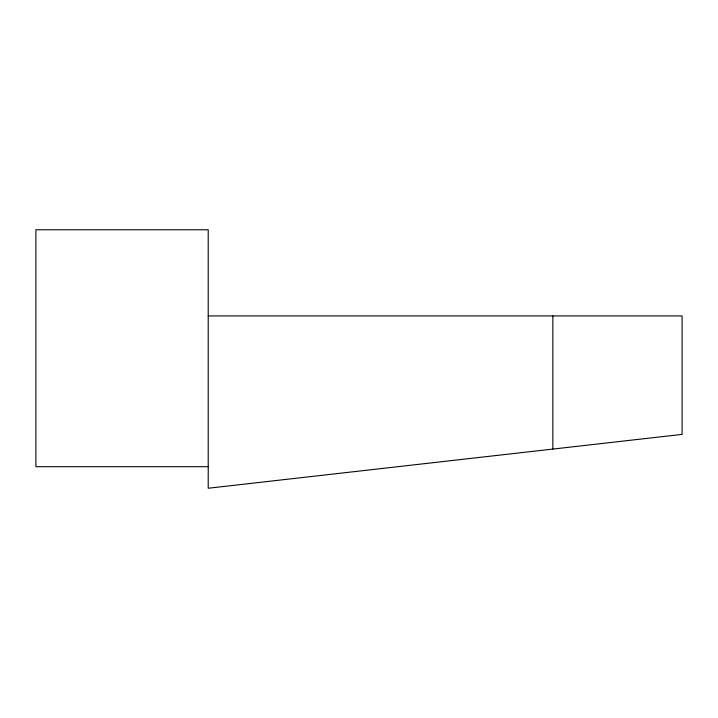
<?xml version="1.0" encoding="UTF-8"?>
<svg xmlns="http://www.w3.org/2000/svg" width="718" height="718" viewBox="0 0 718 718"><rect width="100%" height="100%" fill="white"/><g stroke="black" fill="none" stroke-linecap="round" stroke-linejoin="round"><path stroke-width="1.08" d="M208.22 315.92L682.1 315.92L682.1 434.39L208.22 488.24L208.22 229.76L35.9 229.76L35.9 466.7L208.22 466.7M552.86 315.92L552.86 449.073"/></g></svg>
